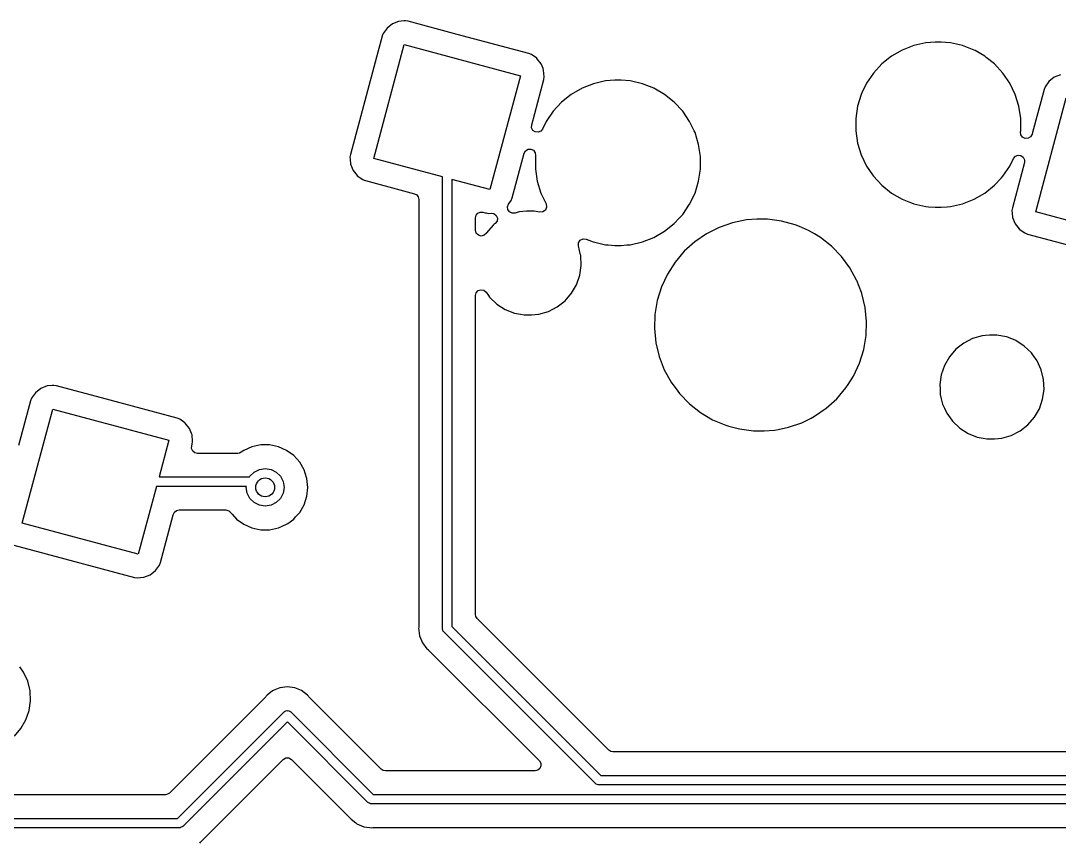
# Model space of a CAD drawing. Extents: x 41 to 271, y -133 to -23.
# Drawn here: x 62.93 to 84.95, y -65.18 to -47.76 of the extents above; entities that cross this region are included whole.
import ezdxf

# ---------------------------------------------------------------- set-up
doc = ezdxf.new("R2010")
doc.units = 0
doc.layers.add('BLACK', color=7, linetype='CONTINUOUS')

msp = doc.modelspace()

# ---------------------------------------------------------------- linework, layer by layer
at = {"layer": 'BLACK', "linetype": 'CONTINUOUS'}
for p, q in [((70.9399, -47.7689), (70.8063, -47.8224)), ((71.0473, -47.7587), (70.9399, -47.7689)), ((71.0832, -47.7552), (71.0473, -47.7587)), ((71.1424, -47.7645), (71.0832, -47.7552)), ((71.0832, -47.7552), (71.0832, -47.7552)), ((72.1819, -48.043), (71.1424, -47.7645)), ((71.1424, -47.7645), (71.1424, -47.7645)), ((71.1424, -47.7645), (71.1424, -47.7645)), ((70.6931, -47.9114), (70.6097, -48.0286)), ((70.8063, -47.8224), (70.6931, -47.9114)), ((70.588, -48.0845), (70.4978, -48.4215)), ((70.5912, -48.0764), (70.588, -48.0845)), ((70.6097, -48.0286), (70.5912, -48.0764)), ((73.698, -48.4492), (72.1819, -48.043)), ((82.3149, -48.2078), (82.1188, -48.2225)), ((82.4459, -48.2078), (82.3149, -48.2078)), ((82.3149, -48.2078), (82.3149, -48.2078)), ((82.642, -48.2225), (82.4459, -48.2078)), ((82.4459, -48.2078), (82.4459, -48.2078)), ((70.4978, -48.4215), (69.9162, -50.5918)), ((70.4121, -50.6751), (71.0591, -48.2603)), ((71.0591, -48.2603), (73.5222, -48.9203)), ((81.6187, -48.3768), (81.3915, -48.5079)), ((81.863, -48.2809), (81.6187, -48.3768)), ((82.1188, -48.2225), (81.863, -48.2809)), ((82.8978, -48.2809), (82.642, -48.2225)), ((83.142, -48.3768), (82.8978, -48.2809)), ((83.1611, -48.3878), (83.142, -48.3768)), ((83.142, -48.3768), (83.142, -48.3768)), ((83.142, -48.3768), (83.142, -48.3768)), ((83.3692, -48.5079), (83.1611, -48.3878)), ((73.7539, -48.4709), (73.698, -48.4492)), ((73.8675, -48.5517), (73.7539, -48.4709)), ((73.7539, -48.4709), (73.7539, -48.4709)), ((73.7539, -48.4709), (73.7539, -48.4709)), ((73.8711, -48.5543), (73.8675, -48.5517)), ((73.9601, -48.6675), (73.8711, -48.5543)), ((81.3915, -48.5079), (81.1864, -48.6715)), ((83.3987, -48.5315), (83.3692, -48.5079)), ((83.5744, -48.6715), (83.3987, -48.5315)), ((74.0004, -48.768), (73.9601, -48.6675)), ((74.0136, -48.8011), (74.0004, -48.768)), ((74.0273, -48.9444), (74.0136, -48.8011)), ((81.008, -48.8638), (80.8602, -49.0806)), ((81.1864, -48.6715), (81.008, -48.8638)), ((83.7528, -48.8638), (83.5744, -48.6715)), ((83.5744, -48.6715), (83.5744, -48.6715)), ((83.5744, -48.6715), (83.5744, -48.6715)), ((83.9006, -49.0806), (83.7528, -48.8638)), ((83.7528, -48.8638), (83.7528, -48.8638)), ((83.7528, -48.8638), (83.7528, -48.8638)), ((73.5222, -48.9203), (72.8752, -51.3351)), ((73.7605, -49.9649), (74.018, -49.0036)), ((74.018, -49.0036), (74.0273, -48.9444)), ((75.0719, -49.0909), (74.8277, -49.1867)), ((75.3277, -49.0325), (75.0719, -49.0909)), ((75.5239, -49.0178), (75.3277, -49.0325)), ((75.6548, -49.0178), (75.5239, -49.0178)), ((75.5239, -49.0178), (75.5239, -49.0178)), ((75.6549, -49.0178), (75.6548, -49.0178)), ((75.851, -49.0325), (75.6549, -49.0178)), ((76.1068, -49.0909), (75.851, -49.0325)), ((76.351, -49.1867), (76.1068, -49.0909)), ((80.8602, -49.0806), (80.7618, -49.2848)), ((84.0144, -49.317), (83.9006, -49.0806)), ((84.7286, -49.0426), (84.6451, -49.1598)), ((84.8417, -48.9536), (84.7286, -49.0426)), ((84.9754, -48.9001), (84.8417, -48.9536)), ((74.6005, -49.3179), (74.3954, -49.4815)), ((74.8277, -49.1867), (74.6005, -49.3179)), ((76.5782, -49.3179), (76.351, -49.1867)), ((76.7833, -49.4815), (76.5782, -49.3179)), ((76.5782, -49.3179), (76.5782, -49.3179)), ((80.7463, -49.317), (80.669, -49.5677)), ((80.7618, -49.2848), (80.7463, -49.317)), ((84.0918, -49.5677), (84.0144, -49.317)), ((84.6235, -49.2157), (84.3794, -50.127)), ((84.6256, -49.2103), (84.6235, -49.2157)), ((84.6451, -49.1598), (84.6256, -49.2103)), ((74.3954, -49.4815), (74.2169, -49.6738)), ((76.9618, -49.6738), (76.7833, -49.4815)), ((76.7833, -49.4815), (76.7833, -49.4815)), ((76.7833, -49.4815), (76.7833, -49.4815)), ((84.4475, -51.8063), (85.0946, -49.3915)), ((74.2169, -49.6738), (74.0691, -49.8906)), ((77.1096, -49.8906), (76.9618, -49.6738)), ((76.9618, -49.6738), (76.9618, -49.6738)), ((76.9618, -49.6738), (76.9618, -49.6738)), ((80.669, -49.5677), (80.6299, -49.8271)), ((84.1309, -49.8271), (84.0918, -49.5677)), ((73.7595, -50.0254), (73.7605, -49.9649)), ((74.0691, -49.8906), (73.9919, -50.0508)), ((77.2054, -50.0895), (77.1096, -49.8906)), ((80.6299, -49.8271), (80.6299, -50.0895)), ((84.1309, -50.0895), (84.1309, -49.8271)), ((73.7873, -50.0791), (73.7595, -50.0254)), ((73.8371, -50.1133), (73.7873, -50.0791)), ((73.8972, -50.1199), (73.8371, -50.1133)), ((73.9532, -50.0973), (73.8972, -50.1199)), ((73.9919, -50.0508), (73.9532, -50.0973)), ((77.2234, -50.127), (77.2054, -50.0895)), ((77.3007, -50.3777), (77.2234, -50.127)), ((80.6299, -50.0895), (80.669, -50.3489)), ((84.1276, -50.1114), (84.1309, -50.0895)), ((84.1339, -50.173), (84.1276, -50.1114)), ((84.1693, -50.2238), (84.1339, -50.173)), ((84.37, -50.1619), (84.3395, -50.2159)), ((84.3794, -50.127), (84.37, -50.1619)), ((77.3399, -50.6371), (77.3007, -50.3777)), ((80.669, -50.3489), (80.7463, -50.5997)), ((84.2249, -50.2512), (84.1693, -50.2238)), ((84.2868, -50.2483), (84.2249, -50.2512)), ((84.3395, -50.2159), (84.2868, -50.2483)), ((69.9162, -50.5918), (69.9075, -50.6475)), ((73.3462, -51.5109), (73.5998, -50.5647)), ((73.5998, -50.5647), (73.6302, -50.5107)), ((73.6302, -50.5107), (73.683, -50.4783)), ((73.683, -50.4783), (73.7449, -50.4754)), ((73.7449, -50.4754), (73.8004, -50.5028)), ((73.8004, -50.5028), (73.8358, -50.5536)), ((73.8358, -50.5536), (73.8421, -50.6152)), ((73.8421, -50.6152), (73.8389, -50.6371)), ((73.8389, -50.6371), (73.8389, -50.6371)), ((73.8389, -50.6371), (73.8389, -50.8995)), ((77.3399, -50.8995), (77.3399, -50.6371)), ((80.7463, -50.5997), (80.8602, -50.836)), ((83.9778, -50.6758), (84.0165, -50.6293)), ((84.0165, -50.6293), (84.0726, -50.6067)), ((84.0726, -50.6067), (84.1326, -50.6133)), ((84.1326, -50.6133), (84.1825, -50.6475)), ((69.9075, -50.6475), (69.907, -50.6511)), ((69.907, -50.6511), (69.9105, -50.6882)), ((69.9105, -50.6882), (69.9207, -50.7943)), ((69.9207, -50.7943), (69.9741, -50.9279)), ((71.8671, -51.065), (70.4121, -50.6751)), ((80.8602, -50.836), (80.9861, -51.0207)), ((83.7528, -51.0528), (83.9006, -50.836)), ((83.9006, -50.836), (83.9778, -50.6758)), ((84.2093, -50.7617), (83.9517, -51.723)), ((84.1825, -50.6475), (84.2102, -50.7012)), ((84.2102, -50.7012), (84.2093, -50.7617)), ((69.9741, -50.9279), (70.0569, -51.0332)), ((70.0569, -51.0332), (70.0631, -51.0411)), ((70.0631, -51.0411), (70.1804, -51.1246)), ((71.8671, -60.6451), (71.8671, -51.065)), ((73.8389, -50.8995), (73.878, -51.1589)), ((77.3007, -51.1589), (77.3399, -50.8995)), ((80.9861, -51.0207), (81.008, -51.0528)), ((81.008, -51.0528), (81.1839, -51.2424)), ((83.713, -51.0957), (83.7528, -51.0528)), ((83.7528, -51.0528), (83.7528, -51.0528)), ((83.7528, -51.0528), (83.7528, -51.0528)), ((70.1804, -51.1246), (70.1804, -51.1246)), ((70.1804, -51.1246), (70.1804, -51.1246)), ((70.1804, -51.1246), (70.2061, -51.1345)), ((70.2061, -51.1345), (70.2363, -51.1462)), ((70.2363, -51.1462), (71.0411, -51.3618)), ((72.8752, -51.3351), (72.0671, -51.1186)), ((72.0671, -51.1186), (72.0671, -60.6037)), ((73.878, -51.1589), (73.9553, -51.4096)), ((77.2234, -51.4096), (77.3007, -51.1589)), ((81.1839, -51.2424), (81.1864, -51.2451)), ((81.1864, -51.2451), (81.3915, -51.4087)), ((83.3692, -51.4087), (83.5744, -51.2451)), ((83.5744, -51.2451), (83.713, -51.0957)), ((71.0411, -51.3618), (71.2747, -51.4244)), ((71.2747, -51.4244), (71.3223, -51.4492)), ((71.3223, -51.4492), (71.355, -51.4918)), ((71.355, -51.4918), (71.3666, -51.5442)), ((73.3246, -51.5668), (73.3462, -51.5109)), ((73.9553, -51.4096), (74.0659, -51.6393)), ((77.1096, -51.646), (77.2234, -51.4096)), ((81.3915, -51.4087), (81.6187, -51.5399)), ((83.142, -51.5399), (83.3692, -51.4087)), ((71.3666, -51.5442), (71.3666, -60.5976)), ((73.2492, -51.6984), (73.2712, -51.6417)), ((73.2567, -51.7587), (73.2492, -51.6984)), ((73.2712, -51.6417), (73.3246, -51.5668)), ((74.0775, -51.7059), (74.0524, -51.7687)), ((74.0659, -51.6393), (74.0775, -51.7059)), ((76.9618, -51.8628), (77.1096, -51.646)), ((81.6187, -51.5399), (81.7553, -51.5935)), ((81.7553, -51.5935), (81.8473, -51.6296)), ((81.8473, -51.6296), (81.863, -51.6357)), ((81.863, -51.6357), (82.1188, -51.6941)), ((82.1188, -51.6941), (82.1748, -51.6983)), ((82.1748, -51.6983), (82.3149, -51.7088)), ((82.3149, -51.7088), (82.3149, -51.7088)), ((82.3149, -51.7088), (82.4459, -51.7088)), ((82.4459, -51.7088), (82.5685, -51.6996)), ((82.4459, -51.7088), (82.4459, -51.7088)), ((82.5685, -51.6996), (82.642, -51.6941)), ((82.642, -51.6941), (82.8978, -51.6357)), ((82.8978, -51.6357), (83.142, -51.5399)), ((83.9517, -51.723), (83.9431, -51.7778)), ((72.5676, -51.9325), (72.5804, -51.8776)), ((72.5676, -52.1978), (72.5676, -51.9325)), ((72.5804, -51.8776), (72.6161, -51.8341)), ((72.6161, -51.8341), (72.6674, -51.8108)), ((72.6674, -51.8108), (72.7237, -51.8127)), ((72.7237, -51.8127), (72.7753, -51.8265)), ((72.7753, -51.8265), (72.7919, -51.8309)), ((72.7919, -51.8309), (72.8511, -51.8402)), ((72.8511, -51.8402), (72.8987, -51.8356)), ((72.8511, -51.8402), (72.8511, -51.8402)), ((72.8511, -51.8402), (72.8511, -51.8402)), ((72.8987, -51.8356), (72.9609, -51.8458)), ((72.9609, -51.8458), (73.0101, -51.8852)), ((73.0101, -51.8852), (73.0336, -51.9438)), ((73.0336, -51.9438), (73.0252, -52.0063)), ((73.2919, -51.8081), (73.2567, -51.7587)), ((73.3465, -51.835), (73.2919, -51.8081)), ((73.4072, -51.8326), (73.3465, -51.835)), ((73.4958, -51.8066), (73.4072, -51.8326)), ((73.5743, -51.7991), (73.4958, -51.8066)), ((73.6528, -51.7916), (73.5743, -51.7991)), ((73.8104, -51.7916), (73.6528, -51.7916)), ((73.9307, -51.8148), (73.8104, -51.7916)), ((73.8104, -51.7916), (73.8104, -51.7916)), ((73.9981, -51.809), (73.9307, -51.8148)), ((74.0524, -51.7687), (73.9981, -51.809)), ((76.7833, -52.0551), (76.8883, -51.9419)), ((76.8883, -51.9419), (76.9618, -51.8628)), ((76.9618, -51.8628), (76.9618, -51.8628)), ((76.9618, -51.8628), (76.9618, -51.8628)), ((83.9431, -51.7778), (83.9425, -51.7823)), ((83.9425, -51.7823), (83.9475, -51.8356)), ((83.9475, -51.8356), (83.9561, -51.9255)), ((83.9561, -51.9255), (84.0096, -52.0591)), ((86.9106, -52.4663), (84.4475, -51.8063)), ((72.9417, -52.0923), (72.804, -52.2512)), ((72.9679, -52.0717), (72.9417, -52.0923)), ((72.9872, -52.0565), (72.9679, -52.0717)), ((73.0252, -52.0063), (72.9872, -52.0565)), ((76.5782, -52.2187), (76.7833, -52.0551)), ((77.734, -52.1369), (77.4658, -52.2724)), ((78.0178, -52.0383), (77.734, -52.1369)), ((78.3123, -51.9785), (78.0178, -52.0383)), ((78.5371, -51.9634), (78.3123, -51.9785)), ((78.7624, -51.9634), (78.5371, -51.9634)), ((78.5371, -51.9634), (78.5371, -51.9634)), ((79.0602, -52.0035), (78.7624, -51.9634)), ((79.35, -52.0829), (79.0602, -52.0035)), ((79.0602, -52.0035), (79.0602, -52.0035)), ((79.0602, -52.0035), (79.0602, -52.0035)), ((79.4373, -52.1199), (79.35, -52.0829)), ((79.6266, -52.2002), (79.4373, -52.1199)), ((84.0096, -52.0591), (84.096, -52.169)), ((84.096, -52.169), (84.0986, -52.1723)), ((84.0986, -52.1723), (84.2158, -52.2557)), ((72.5842, -52.2598), (72.5676, -52.1978)), ((72.6296, -52.3052), (72.5842, -52.2598)), ((72.6916, -52.3218), (72.6296, -52.3052)), ((72.7536, -52.3052), (72.6916, -52.3218)), ((72.799, -52.2598), (72.7536, -52.3052)), ((72.804, -52.2512), (72.799, -52.2598)), ((72.799, -52.2598), (72.799, -52.2598)), ((74.7893, -52.4065), (74.8496, -52.3778)), ((74.8496, -52.3778), (74.9161, -52.3845)), ((74.9161, -52.3845), (74.9722, -52.4065)), ((76.1068, -52.4457), (76.351, -52.3498)), ((76.351, -52.3498), (76.5782, -52.2187)), ((77.4658, -52.2724), (77.218, -52.4425)), ((79.7553, -52.2764), (79.6266, -52.2002)), ((79.8852, -52.3533), (79.7553, -52.2764)), ((80.1161, -52.5357), (79.8852, -52.3533)), ((84.2158, -52.2557), (84.2158, -52.2557)), ((84.2158, -52.2557), (84.2158, -52.2558)), ((84.2158, -52.2558), (84.2577, -52.2719)), ((84.2577, -52.2719), (84.2717, -52.2774)), ((84.2717, -52.2774), (86.8273, -52.9621)), ((74.7503, -52.5292), (74.7526, -52.4624)), ((74.7508, -52.5312), (74.7503, -52.5292)), ((74.7734, -52.6244), (74.7508, -52.5312)), ((74.7508, -52.5312), (74.7508, -52.5312)), ((74.7526, -52.4624), (74.7893, -52.4065)), ((74.9722, -52.4065), (75.0637, -52.4425)), ((75.0637, -52.4425), (75.0719, -52.4457)), ((75.0719, -52.4457), (75.3277, -52.5041)), ((75.3277, -52.5041), (75.3838, -52.5083)), ((75.3838, -52.5083), (75.5239, -52.5188)), ((75.5239, -52.5188), (75.5239, -52.5188)), ((75.5239, -52.5188), (75.6548, -52.5188)), ((75.6548, -52.5188), (75.6549, -52.5188)), ((75.6549, -52.5188), (75.7774, -52.5096)), ((75.7774, -52.5096), (75.851, -52.5041)), ((75.851, -52.5041), (76.1068, -52.4457)), ((77.218, -52.4425), (76.9952, -52.644)), ((80.121, -52.5395), (80.1161, -52.5357)), ((80.3299, -52.7555), (80.121, -52.5395)), ((74.7957, -52.7165), (74.7734, -52.6244)), ((74.8004, -52.7356), (74.7957, -52.7165)), ((74.8104, -52.9457), (74.8004, -52.7356)), ((76.9952, -52.644), (76.8012, -52.8735)), ((80.5082, -52.9975), (80.3299, -52.7555)), ((74.7804, -53.1539), (74.8104, -52.9457)), ((76.8012, -52.8735), (76.6395, -53.1268)), ((80.6492, -53.2549), (80.5082, -52.9975)), ((74.7117, -53.3526), (74.7804, -53.1539)), ((76.6395, -53.1268), (76.513, -53.3994)), ((80.6526, -53.261), (80.6492, -53.2549)), ((80.7526, -53.5207), (80.6526, -53.261)), ((72.5831, -53.5222), (72.6256, -53.4772)), ((72.6256, -53.4772), (72.6846, -53.4584)), ((72.6846, -53.4584), (72.7453, -53.4704)), ((72.7453, -53.4704), (72.7926, -53.5103)), ((74.6065, -53.5348), (74.7117, -53.3526)), ((76.513, -53.3994), (76.424, -53.6864)), ((72.5676, -53.5822), (72.5831, -53.5222)), ((72.5676, -54.283), (72.5676, -53.5822)), ((72.7926, -53.5103), (72.8458, -53.5849)), ((72.8458, -53.5849), (72.8691, -53.6176)), ((72.8691, -53.6176), (73.0213, -53.7627)), ((74.3034, -53.8238), (74.4687, -53.6938)), ((74.4687, -53.6938), (74.6065, -53.5348)), ((76.424, -53.6864), (76.374, -53.9827)), ((80.7606, -53.5414), (80.7526, -53.5207)), ((80.8302, -53.8337), (80.7606, -53.5414)), ((73.0213, -53.7627), (73.0213, -53.7627)), ((73.0213, -53.7627), (73.0213, -53.7627)), ((73.0213, -53.7627), (73.1982, -53.8764)), ((73.1982, -53.8764), (73.1982, -53.8764)), ((73.1982, -53.8764), (73.3935, -53.9546)), ((73.9146, -53.9794), (74.1164, -53.9202)), ((74.1164, -53.9202), (74.3034, -53.8238)), ((80.8603, -54.1327), (80.8302, -53.8337)), ((73.3935, -53.9546), (73.5223, -53.9794)), ((73.5223, -53.9794), (73.6001, -53.9944)), ((73.6001, -53.9944), (73.6001, -53.9944)), ((73.6001, -53.9944), (73.7577, -53.9944)), ((73.7577, -53.9944), (73.9146, -53.9794)), ((73.7577, -53.9944), (73.7577, -53.9944)), ((76.374, -53.9827), (76.364, -54.283)), ((80.8503, -54.433), (80.8603, -54.1327)), ((72.5676, -60.345), (72.5676, -54.283)), ((76.364, -54.283), (76.394, -54.582)), ((76.394, -54.582), (76.4637, -54.8743)), ((80.8003, -54.7293), (80.8503, -54.433)), ((82.9209, -54.5919), (82.7555, -54.7219)), ((83.1078, -54.4955), (82.9209, -54.5919)), ((83.3096, -54.4362), (83.1078, -54.4955)), ((83.3794, -54.4296), (83.3096, -54.4362)), ((83.4666, -54.4212), (83.3794, -54.4296)), ((83.6242, -54.4212), (83.4666, -54.4212)), ((83.8307, -54.461), (83.6242, -54.4212)), ((83.6242, -54.4212), (83.6242, -54.4212)), ((83.8317, -54.4614), (83.8307, -54.461)), ((83.8307, -54.461), (83.8307, -54.461)), ((83.8307, -54.461), (83.8307, -54.461)), ((84.026, -54.5392), (83.8317, -54.4614)), ((84.203, -54.6529), (84.026, -54.5392)), ((80.7112, -55.0163), (80.8003, -54.7293)), ((82.7555, -54.7219), (82.6178, -54.8809)), ((84.3552, -54.7981), (84.203, -54.6529)), ((84.203, -54.6529), (84.203, -54.6529)), ((84.203, -54.6529), (84.203, -54.6529)), ((84.3846, -54.8394), (84.3552, -54.7981)), ((76.4637, -54.8743), (76.5717, -55.1547)), ((80.5848, -55.2889), (80.7112, -55.0163)), ((82.6178, -54.8809), (82.5126, -55.063)), ((84.4772, -54.9694), (84.3846, -54.8394)), ((84.5646, -55.1608), (84.4772, -54.9694)), ((84.4772, -54.9694), (84.4772, -54.9694)), ((84.4772, -54.9694), (84.4772, -54.9694)), ((76.5717, -55.1547), (76.7161, -55.4182)), ((82.4438, -55.2618), (82.4139, -55.47)), ((82.5126, -55.063), (82.4438, -55.2618)), ((84.6142, -55.3652), (84.5646, -55.1608)), ((76.7161, -55.4182), (76.8587, -55.6117)), ((80.4231, -55.5421), (80.4691, -55.47)), ((80.4691, -55.47), (80.5848, -55.2889)), ((82.4139, -55.47), (82.4181, -55.5595)), ((82.4139, -55.47), (82.4139, -55.47)), ((84.6242, -55.5753), (84.6142, -55.3652)), ((63.2379, -55.6433), (63.1545, -55.7605)), ((63.3511, -55.5543), (63.2379, -55.6433)), ((63.4847, -55.5008), (63.3511, -55.5543)), ((63.5921, -55.4906), (63.4847, -55.5008)), ((63.628, -55.4871), (63.5921, -55.4906)), ((63.6872, -55.4964), (63.628, -55.4871)), ((63.628, -55.4871), (63.628, -55.4871)), ((64.8214, -55.8003), (63.6872, -55.4964)), ((63.6872, -55.4964), (63.6872, -55.4964)), ((63.6872, -55.4964), (63.6872, -55.4964)), ((76.8587, -55.6117), (76.8944, -55.6601)), ((76.8944, -55.6601), (77.1033, -55.8761)), ((80.2291, -55.7716), (80.4231, -55.5421)), ((82.4181, -55.5595), (82.4239, -55.6801)), ((82.4239, -55.6801), (82.4461, -55.7716)), ((84.5943, -55.7835), (84.6242, -55.5753)), ((63.1328, -55.8164), (62.8793, -56.7627)), ((63.1341, -55.8132), (63.1328, -55.8164)), ((63.1545, -55.7605), (63.1341, -55.8132)), ((66.2428, -56.1812), (64.8214, -55.8003)), ((77.1033, -55.8761), (77.3391, -56.0623)), ((80.0062, -55.9732), (80.2291, -55.7716)), ((82.4461, -55.7716), (82.4735, -55.8845)), ((82.4735, -55.8845), (82.514, -55.9732)), ((84.5255, -55.9823), (84.5943, -55.7835)), ((62.9569, -58.407), (63.6039, -55.9922)), ((63.6039, -55.9922), (66.067, -56.6522)), ((77.3391, -56.0623), (77.5976, -56.2155)), ((79.6834, -56.1812), (79.7585, -56.1432)), ((79.7585, -56.1432), (80.0062, -55.9732)), ((79.7585, -56.1432), (79.7585, -56.1432)), ((82.514, -55.9732), (82.5609, -56.0758)), ((82.5609, -56.0758), (82.6698, -56.2288)), ((84.4203, -56.1644), (84.5255, -55.9823)), ((66.2987, -56.2028), (66.2428, -56.1812)), ((66.4054, -56.2788), (66.2987, -56.2028)), ((66.2987, -56.2028), (66.2987, -56.2028)), ((66.2987, -56.2028), (66.2987, -56.2028)), ((66.416, -56.2863), (66.4054, -56.2788)), ((66.5049, -56.3994), (66.416, -56.2863)), ((77.5976, -56.2155), (77.8743, -56.3328)), ((77.8743, -56.3328), (77.8743, -56.3328)), ((77.8743, -56.3328), (77.8743, -56.3328)), ((77.8743, -56.3328), (77.9381, -56.3503)), ((77.9381, -56.3503), (78.1641, -56.4122)), ((79.2064, -56.3773), (79.4903, -56.2788)), ((79.4903, -56.2788), (79.6834, -56.1812)), ((82.6698, -56.2288), (82.6829, -56.2472)), ((82.6829, -56.2472), (82.8351, -56.3923)), ((84.1172, -56.4534), (84.2825, -56.3234)), ((84.2825, -56.3234), (84.4203, -56.1644)), ((66.5476, -56.506), (66.5049, -56.3994)), ((66.5584, -56.533), (66.5476, -56.506)), ((66.5721, -56.6763), (66.5584, -56.533)), ((78.1641, -56.4122), (78.4619, -56.4522)), ((78.4619, -56.4522), (78.6872, -56.4522)), ((78.6872, -56.4522), (78.9119, -56.4372)), ((78.6872, -56.4522), (78.6872, -56.4522)), ((78.9119, -56.4372), (78.9856, -56.4222)), ((78.9856, -56.4222), (79.2064, -56.3773)), ((82.8351, -56.3923), (82.8351, -56.3923)), ((82.8351, -56.3923), (82.8351, -56.3923)), ((82.8351, -56.3923), (83.012, -56.506)), ((83.012, -56.506), (83.012, -56.506)), ((83.012, -56.506), (83.2073, -56.5842)), ((83.2073, -56.5842), (83.3361, -56.609)), ((83.7284, -56.609), (83.9302, -56.5498)), ((83.9302, -56.5498), (84.1172, -56.4534)), ((66.067, -56.6522), (65.8587, -57.4296)), ((66.551, -56.8293), (66.5528, -56.773)), ((66.5528, -56.773), (66.5628, -56.7355)), ((66.5628, -56.7355), (66.5721, -56.6763)), ((67.8302, -56.7889), (67.6573, -56.8658)), ((68.0154, -56.7495), (67.8302, -56.7889)), ((68.2046, -56.7495), (68.0154, -56.7495)), ((68.0154, -56.7495), (68.0154, -56.7495)), ((68.3898, -56.7889), (68.2046, -56.7495)), ((68.2046, -56.7495), (68.2046, -56.7495)), ((68.5627, -56.8658), (68.3898, -56.7889)), ((83.3361, -56.609), (83.4139, -56.624)), ((83.4139, -56.624), (83.4139, -56.624)), ((83.4139, -56.624), (83.5715, -56.624)), ((83.5715, -56.624), (83.7284, -56.609)), ((83.5715, -56.624), (83.5715, -56.624)), ((66.5742, -56.8806), (66.551, -56.8293)), ((66.6177, -56.9163), (66.5742, -56.8806)), ((66.6726, -56.9291), (66.6177, -56.9163)), ((67.5299, -56.9291), (66.6726, -56.9291)), ((67.5682, -56.9231), (67.5299, -56.9291)), ((67.6028, -56.9054), (67.5682, -56.9231)), ((67.6573, -56.8658), (67.6028, -56.9054)), ((68.7159, -56.9771), (68.5627, -56.8658)), ((68.8425, -57.1178), (68.7159, -56.9771)), ((68.9372, -57.2817), (68.8425, -57.1178)), ((65.8587, -57.4296), (67.7789, -57.4296)), ((67.7789, -57.4296), (67.7864, -57.4149)), ((67.7864, -57.4149), (67.8749, -57.3264)), ((67.8749, -57.3264), (67.9864, -57.2696)), ((67.9864, -57.2696), (68.11, -57.25)), ((68.11, -57.25), (68.2336, -57.2696)), ((68.2336, -57.2696), (68.3451, -57.3264)), ((68.3451, -57.3264), (68.4336, -57.4149)), ((68.4336, -57.4149), (68.4904, -57.5264)), ((68.9583, -57.3467), (68.9372, -57.2817)), ((68.9957, -57.4617), (68.9583, -57.3467)), ((69.0155, -57.65), (68.9957, -57.4617)), ((65.8051, -57.6296), (65.42, -59.067)), ((67.7132, -57.6296), (65.8051, -57.6296)), ((67.71, -57.65), (67.7132, -57.6296)), ((67.7296, -57.7736), (67.71, -57.65)), ((68.4904, -57.5264), (68.51, -57.65)), ((68.51, -57.65), (68.4904, -57.7736)), ((68.9957, -57.8383), (69.0155, -57.65)), ((67.7864, -57.8851), (67.7296, -57.7736)), ((67.8749, -57.9736), (67.7864, -57.8851)), ((68.4336, -57.8851), (68.3451, -57.9736)), ((68.4904, -57.7736), (68.4336, -57.8851)), ((68.9372, -58.0183), (68.9957, -57.8383)), ((67.9864, -58.0304), (67.8749, -57.9736)), ((68.11, -58.05), (67.9864, -58.0304)), ((68.2336, -58.0304), (68.11, -58.05)), ((68.3451, -57.9736), (68.2336, -58.0304)), ((68.8425, -58.1822), (68.9372, -58.0183)), ((65.891, -59.2428), (66.1607, -58.2365)), ((66.1607, -58.2365), (66.1645, -58.222)), ((66.1645, -58.222), (66.1893, -58.1744)), ((66.1893, -58.1744), (66.2319, -58.1417)), ((66.2319, -58.1417), (66.2843, -58.1301)), ((66.2843, -58.1301), (67.2758, -58.1301)), ((67.2758, -58.1301), (67.3378, -58.1467)), ((67.3378, -58.1467), (67.366, -58.175)), ((67.366, -58.175), (67.3687, -58.1725)), ((67.3687, -58.1725), (67.3775, -58.1822)), ((67.3775, -58.1822), (67.3775, -58.1822)), ((67.3775, -58.1822), (67.413, -58.2217)), ((67.413, -58.2217), (67.5041, -58.3229)), ((67.5041, -58.3229), (67.6573, -58.4342)), ((68.5913, -58.4134), (68.7159, -58.3229)), ((68.7159, -58.3229), (68.7558, -58.2785)), ((68.7558, -58.2785), (68.8425, -58.1822)), ((65.42, -59.067), (62.9569, -58.407)), ((67.6573, -58.4342), (67.8302, -58.5111)), ((67.8302, -58.5111), (68.0154, -58.5505)), ((68.0154, -58.5505), (68.0154, -58.5505)), ((68.0154, -58.5505), (68.2046, -58.5505)), ((68.2046, -58.5505), (68.3281, -58.5243)), ((68.2046, -58.5505), (68.2046, -58.5505)), ((68.3281, -58.5243), (68.3898, -58.5111)), ((68.3898, -58.5111), (68.5627, -58.4342)), ((68.5627, -58.4342), (68.5913, -58.4134)), ((62.7811, -58.8781), (65.3367, -59.5629)), ((65.6728, -59.5049), (65.7859, -59.416)), ((65.7859, -59.416), (65.8694, -59.2987)), ((65.8694, -59.2987), (65.891, -59.2428)), ((65.3367, -59.5629), (65.3959, -59.5721)), ((65.3959, -59.5721), (65.5392, -59.5584)), ((65.5392, -59.5584), (65.6728, -59.5049)), ((72.5771, -60.3925), (72.5676, -60.345)), ((72.6039, -60.4327), (72.5771, -60.3925)), ((75.3964, -63.2252), (72.6039, -60.4327)), ((71.3656, -60.6138), (71.3614, -60.6451)), ((71.3614, -60.6451), (71.3649, -60.6712)), ((71.3649, -60.6712), (71.3664, -60.6828)), ((71.3666, -60.5976), (71.3656, -60.6138)), ((71.3664, -60.6828), (71.3666, -60.6845)), ((71.3666, -60.6845), (71.3666, -60.6845)), ((71.3666, -60.6845), (71.3821, -60.8019)), ((71.8696, -60.6528), (71.8671, -60.6451)), ((71.8684, -60.6608), (71.8696, -60.6528)), ((71.879, -60.6816), (71.8684, -60.6608)), ((71.8862, -60.7039), (71.879, -60.6816)), ((71.8928, -60.7087), (71.8862, -60.7039)), ((71.8964, -60.7158), (71.8928, -60.7087)), ((75.1133, -63.9327), (71.8964, -60.7158)), ((72.0671, -60.6037), (75.2254, -63.762)), ((71.3821, -60.8019), (71.4426, -60.948)), ((71.4426, -60.948), (71.5388, -61.0734)), ((71.5388, -61.0734), (71.5435, -61.077)), ((71.5435, -61.077), (71.5627, -61.0917)), ((71.5627, -61.0917), (71.5639, -61.0926)), ((71.5639, -61.0926), (71.5761, -61.1033)), ((71.5761, -61.1033), (73.9226, -63.4498)), ((62.9865, -61.5701), (62.9052, -61.4559)), ((63.0739, -61.7615), (62.9865, -61.5701)), ((62.9865, -61.5701), (62.9865, -61.5701)), ((62.9865, -61.5701), (62.9865, -61.5701)), ((63.1235, -61.9659), (63.0739, -61.7615)), ((63.1335, -62.176), (63.1235, -61.9659)), ((68.1325, -62.0808), (68.1218, -62.093)), ((68.1517, -62.0557), (68.1325, -62.0808)), ((68.2659, -61.9681), (68.1517, -62.0557)), ((68.1517, -62.0557), (68.1517, -62.0557)), ((68.1517, -62.0557), (68.1517, -62.0557)), ((68.2772, -61.9595), (68.2659, -61.9681)), ((68.4232, -61.899), (68.2772, -61.9595)), ((68.58, -61.8783), (68.4232, -61.899)), ((68.7368, -61.899), (68.58, -61.8783)), ((68.8828, -61.9595), (68.7368, -61.899)), ((69.0083, -62.0557), (68.8828, -61.9595)), ((69.0181, -62.0685), (69.0083, -62.0557)), ((69.0253, -62.0779), (69.0181, -62.0685)), ((69.0275, -62.0808), (69.0253, -62.0779)), ((69.0382, -62.093), (69.0275, -62.0808)), ((63.1036, -62.3842), (63.1335, -62.176)), ((68.1218, -62.093), (66.0816, -64.1332)), ((70.5704, -63.6252), (69.0382, -62.093)), ((63.0348, -62.583), (63.1036, -62.3842)), ((66.2526, -64.67), (68.5093, -62.4133)), ((68.5093, -62.4133), (68.5234, -62.4061)), ((68.5234, -62.4061), (68.5346, -62.3949)), ((68.5346, -62.3949), (68.5502, -62.3924)), ((68.5502, -62.3924), (68.5644, -62.3852)), ((68.5644, -62.3852), (68.58, -62.3877)), ((68.58, -62.3877), (68.5956, -62.3852)), ((68.5956, -62.3852), (68.6098, -62.3924)), ((68.6098, -62.3924), (68.6254, -62.3949)), ((68.6254, -62.3949), (68.6366, -62.4061)), ((68.6366, -62.4061), (68.6507, -62.4133)), ((68.6507, -62.4133), (70.3994, -64.162)), ((62.9296, -62.7651), (63.0348, -62.583)), ((68.58, -62.6254), (66.3647, -64.8407)), ((70.2873, -64.3327), (68.58, -62.6254)), ((62.7919, -62.9241), (62.9296, -62.7651)), ((68.4923, -63.4209), (68.5479, -63.3888)), ((68.5479, -63.3888), (68.6121, -63.3888)), ((68.6121, -63.3888), (68.6677, -63.4209)), ((75.4366, -63.2521), (75.3964, -63.2252)), ((75.4841, -63.2615), (75.4366, -63.2521)), ((86.4022, -63.2615), (75.4841, -63.2615)), ((66.7522, -65.161), (68.4923, -63.4209)), ((68.6677, -63.4209), (69.8998, -64.653)), ((70.6106, -63.6521), (70.5704, -63.6252)), ((73.9352, -63.6104), (73.8912, -63.648)), ((73.9226, -63.4498), (73.9528, -63.4992)), ((73.9574, -63.5569), (73.9352, -63.6104)), ((73.9528, -63.4992), (73.9574, -63.5569)), ((70.6581, -63.6615), (70.6106, -63.6521)), ((73.8349, -63.6615), (70.6581, -63.6615)), ((73.8912, -63.648), (73.8349, -63.6615)), ((75.2254, -63.762), (86.6609, -63.762)), ((75.1205, -63.9364), (75.1133, -63.9327)), ((75.1252, -63.9429), (75.1205, -63.9364)), ((75.1475, -63.9501), (75.1252, -63.9429)), ((75.1684, -63.9608), (75.1475, -63.9501)), ((75.1763, -63.9595), (75.1684, -63.9608)), ((75.184, -63.962), (75.1763, -63.9595)), ((86.7023, -63.962), (75.184, -63.962)), ((65.9939, -64.1695), (51.8621, -64.1695)), ((66.0414, -64.1601), (65.9939, -64.1695)), ((66.0816, -64.1332), (66.0414, -64.1601)), ((70.3994, -64.162), (86.8266, -64.162)), ((70.2945, -64.3364), (70.2873, -64.3327)), ((70.2992, -64.3429), (70.2945, -64.3364)), ((70.3215, -64.3501), (70.2992, -64.3429)), ((70.3424, -64.3608), (70.3215, -64.3501)), ((70.3503, -64.3595), (70.3424, -64.3608)), ((70.358, -64.362), (70.3503, -64.3595)), ((86.868, -64.362), (70.358, -64.362)), ((51.6034, -64.67), (66.2526, -64.67)), ((69.8998, -64.653), (69.9105, -64.6652)), ((69.9105, -64.6652), (69.9297, -64.6903)), ((69.9297, -64.6903), (70.029, -64.7665)), ((66.294, -64.87), (51.562, -64.87)), ((66.3017, -64.8675), (66.294, -64.87)), ((66.3096, -64.8688), (66.3017, -64.8675)), ((66.3305, -64.8581), (66.3096, -64.8688)), ((66.3528, -64.8509), (66.3305, -64.8581)), ((66.3575, -64.8444), (66.3528, -64.8509)), ((66.3647, -64.8407), (66.3575, -64.8444)), ((70.029, -64.7665), (70.0552, -64.7865)), ((70.0552, -64.7865), (70.2012, -64.847)), ((70.2012, -64.847), (70.3267, -64.8636)), ((70.3267, -64.8636), (70.358, -64.8677)), ((70.358, -64.8677), (70.3893, -64.8636)), ((70.358, -64.8677), (70.358, -64.8677)), ((70.358, -64.8677), (70.358, -64.8677)), ((70.3893, -64.8636), (70.4055, -64.8625)), ((70.4055, -64.8625), (86.8205, -64.8625)), ((66.7223, -65.1983), (66.7415, -65.1732)), ((66.7415, -65.1732), (66.7522, -65.161))]:
    msp.add_line(p, q, dxfattribs=at)
at = {"layer": 'BLACK'}
msp.add_circle((68.11, -57.65), 0.2, dxfattribs=at)

doc.saveas('drawing.dxf')
